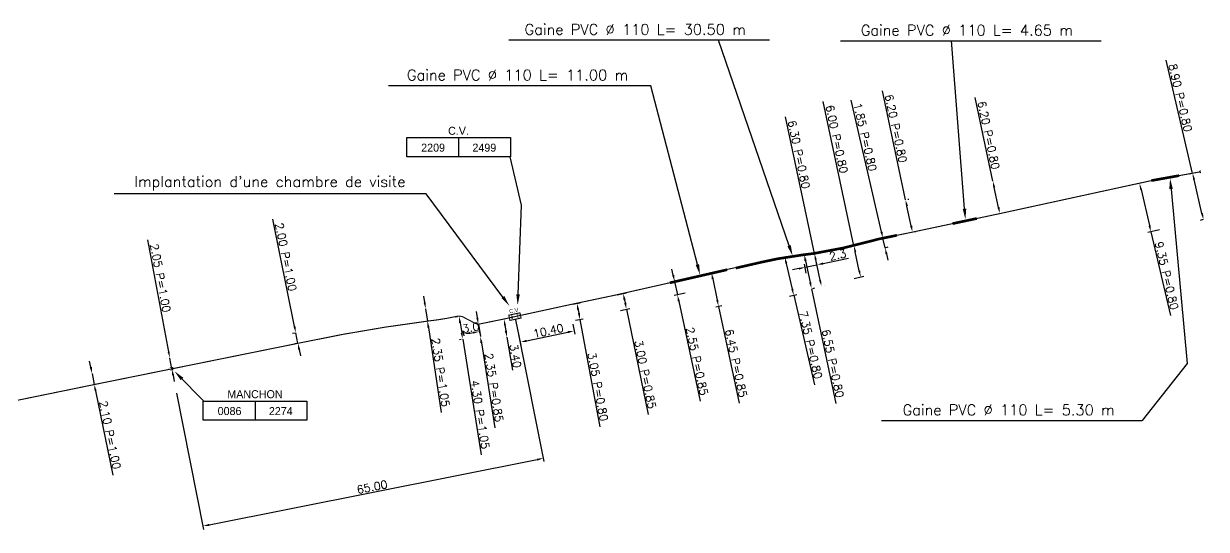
# Model space of a CAD drawing. Header units: millimetres. Extents: x 137998 to 139001, y 123989 to 124496.
# Drawn here: x 138779.3 to 139001, y 124120.3 to 124215.1 of the extents above; entities that cross this region are included whole.
import ezdxf
from ezdxf.enums import TextEntityAlignment as Align

# ---------------------------------------------------------------- set-up
doc = ezdxf.new("R2010")
doc.units = ezdxf.units.MM
doc.header["$MEASUREMENT"] = 0
doc.layers.get('0').update_dxf_attribs({"linetype": 'CONTINUOUS'})
doc.layers.get('DEFPOINTS').update_dxf_attribs({"linetype": 'CONTINUOUS'})
doc.layers.add('O_100', color=6, linetype='CONTINUOUS')
doc.styles.get("Standard").update_dxf_attribs({"font": 'ROMANS.SHX'})
doc.styles.add('TXT', font='txt')
doc.dimstyles.get("Standard").update_dxf_attribs({"dimtxt": 1.5, "dimasz": 1.2, "dimexe": 0.625, "dimexo": 0.625, "dimgap": 0.25, "dimtad": 1, "dimdec": 1, "dimzin": 0, "dimdsep": 46, "dimtxsty": 'Standard', "dimcen": -0.5, "dimdle": 1, "dimadec": 0, "dimazin": 0, "dimtfac": 0.5, "dimtdec": 1, "dimtmove": 0, "dimatfit": 3, "dimfxl": 1, "dimtolj": 1, "dimtzin": 0, "dimarcsym": 0})

# ---------------------------------------------------------------- blocks, each defined once
blk = doc.blocks.new('*D34')
at = {"layer": 'DEFPOINTS', "color": 0, "linetype": 'Continuous'}
for p in [(138998.47, 124187.04), (138999.01, 124187.16), (139001.05, 124178.5)]:
    blk.add_point(p, dxfattribs=at)
at = {"layer": 'O_100', "color": 0, "linetype": 'Continuous', "lineweight": -2}
for p, q in [((138998.47, 124187.04), (138993.49, 124208.26)), ((138998.41, 124187.02), (138997.87, 124186.9)), ((139000.23, 124179.54), (138998.75, 124185.87)), ((139000.44, 124178.36), (138999.9, 124178.23))]:
    blk.add_line(p, q, dxfattribs=at)
at = {"layer": 'O_100', "color": 0, "linetype": 'Continuous'}
for points in [[(138998.94, 124185.92), (138998.55, 124185.82), (138998.47, 124187.04)], [(139000.43, 124179.59), (139000.04, 124179.5), (139000.51, 124178.37)]]:
    blk.add_solid(points, dxfattribs=at)
at = {"layer": 'O_100', "color": 0, "linetype": 'Continuous', "insert": (138996.17, 124201.22), "char_height": 1.5, "attachment_point": 5, "rotation": 283.2057}
blk.add_mtext('\\A1;8.90 P=0.80', dxfattribs=at)
blk = doc.blocks.new('*D33')
at = {"layer": 'DEFPOINTS', "color": 0, "linetype": 'Continuous'}
for p in [(138990.74, 124185.68), (138988.53, 124185.16), (138992.88, 124176.58)]:
    blk.add_point(p, dxfattribs=at)
at = {"layer": 'O_100', "color": 0, "linetype": 'Continuous', "lineweight": -2}
for p, q in [((138990.13, 124185.54), (138987.92, 124185.02)), ((138988.8, 124183.99), (138990.39, 124177.23)), ((138992.27, 124176.44), (138990.05, 124175.92)), ((138990.66, 124176.06), (138994.35, 124160.36))]:
    blk.add_line(p, q, dxfattribs=at)
at = {"layer": 'O_100', "color": 0, "linetype": 'Continuous'}
for points in [[(138988.99, 124184.04), (138988.61, 124183.95), (138988.53, 124185.16)], [(138990.58, 124177.27), (138990.19, 124177.18), (138990.66, 124176.06)]]:
    blk.add_solid(points, dxfattribs=at)
at = {"layer": 'O_100', "color": 0, "linetype": 'Continuous', "insert": (138993.61, 124167.85), "char_height": 1.5, "attachment_point": 5, "rotation": 283.2057}
blk.add_mtext('\\A1;9.35 P=0.80', dxfattribs=at)
blk = doc.blocks.new('*D32')
at = {"layer": 'DEFPOINTS', "color": 0, "linetype": 'Continuous'}
for p in [(138961.04, 124185.56), (138961.04, 124185.56), (138962.33, 124179.49)]:
    blk.add_point(p, dxfattribs=at)
at = {"layer": 'O_100', "color": 0, "linetype": 'Continuous', "lineweight": -2}
for p, q in [((138961.04, 124185.56), (138957.7, 124201.26)), ((138961.65, 124185.69), (138961.65, 124185.69)), ((138962.08, 124180.66), (138961.29, 124184.38)), ((138962.94, 124179.62), (138962.94, 124179.62))]:
    blk.add_line(p, q, dxfattribs=at)
at = {"layer": 'O_100', "color": 0, "linetype": 'Continuous'}
for points in [[(138961.48, 124184.42), (138961.09, 124184.34), (138961.04, 124185.56)], [(138962.27, 124180.71), (138961.88, 124180.62), (138962.33, 124179.49)]]:
    blk.add_solid(points, dxfattribs=at)
at = {"layer": 'O_100', "color": 0, "linetype": 'Continuous', "insert": (138960.23, 124194.2), "char_height": 1.5, "attachment_point": 5, "rotation": 281.9877}
blk.add_mtext('\\A1;6.20 P=0.80', dxfattribs=at)
blk = doc.blocks.new('*D31')
at = {"layer": 'DEFPOINTS', "color": 0, "linetype": 'Continuous'}
for p in [(138944.47, 124182.04), (138945.75, 124175.98), (138945.96, 124176.02)]:
    blk.add_point(p, dxfattribs=at)
at = {"layer": 'O_100', "color": 0, "linetype": 'Continuous', "lineweight": -2}
for p, q in [((138944.67, 124182.08), (138940.33, 124202.51)), ((138945.71, 124177.19), (138944.92, 124180.91)), ((138945.08, 124182.17), (138945.28, 124182.21)), ((138946.37, 124176.11), (138946.57, 124176.15))]:
    blk.add_line(p, q, dxfattribs=at)
at = {"layer": 'O_100', "color": 0, "linetype": 'Continuous'}
for points in [[(138945.11, 124180.95), (138944.72, 124180.87), (138944.67, 124182.08)], [(138945.9, 124177.24), (138945.51, 124177.15), (138945.96, 124176.02)]]:
    blk.add_solid(points, dxfattribs=at)
at = {"layer": 'O_100', "color": 0, "linetype": 'Continuous', "insert": (138942.85, 124195.45), "char_height": 1.5, "attachment_point": 5, "rotation": 281.9877}
blk.add_mtext('\\A1;6.20 P=0.80', dxfattribs=at)
blk = doc.blocks.new('*D30')
at = {"layer": 'DEFPOINTS', "color": 0, "linetype": 'Continuous'}
for p in [(138939.77, 124174.76), (138940.4, 124174.9), (138940.19, 124172.95)]:
    blk.add_point(p, dxfattribs=at)
at = {"layer": 'O_100', "color": 0, "linetype": 'Continuous', "lineweight": -2}
for p, q in [((138940.13, 124176.07), (138934.46, 124200.79)), ((138940.38, 124174.9), (138941.01, 124175.04)), ((138940.81, 124173.1), (138940.4, 124174.9)), ((138940.8, 124173.09), (138941.42, 124173.24)), ((138941.08, 124171.93), (138941.35, 124170.76))]:
    blk.add_line(p, q, dxfattribs=at)
at = {"layer": 'O_100', "color": 0, "linetype": 'Continuous'}
for points in [[(138940.33, 124176.11), (138939.94, 124176.02), (138940.4, 124174.9)], [(138941.28, 124171.97), (138940.89, 124171.88), (138940.81, 124173.1)]]:
    blk.add_solid(points, dxfattribs=at)
at = {"layer": 'O_100', "color": 0, "linetype": 'Continuous', "insert": (138937.08, 124193.84), "char_height": 1.5, "attachment_point": 5, "rotation": 282.9172}
blk.add_mtext('\\A1;1.85 P=0.80', dxfattribs=at)
blk = doc.blocks.new('*D29')
at = {"layer": 'DEFPOINTS', "color": 0, "linetype": 'Continuous'}
for p in [(138933.14, 124173.08), (138934.99, 124173.47), (138934.39, 124167.21)]:
    blk.add_point(p, dxfattribs=at)
at = {"layer": 'O_100', "color": 0, "linetype": 'Continuous', "lineweight": -2}
for p, q in [((138934.99, 124173.47), (138929.24, 124200.52)), ((138933.75, 124173.21), (138935.6, 124173.6)), ((138935.98, 124168.78), (138935.23, 124172.3)), ((138935, 124167.34), (138936.84, 124167.73))]:
    blk.add_line(p, q, dxfattribs=at)
at = {"layer": 'O_100', "color": 0, "linetype": 'Continuous'}
for points in [[(138935.43, 124172.34), (138935.04, 124172.26), (138934.99, 124173.47)], [(138936.18, 124168.82), (138935.79, 124168.73), (138936.23, 124167.6)]]:
    blk.add_solid(points, dxfattribs=at)
at = {"layer": 'O_100', "color": 0, "linetype": 'Continuous', "insert": (138931.76, 124193.46), "char_height": 1.5, "attachment_point": 5, "rotation": 282.0032}
blk.add_mtext('\\A1;6.00 P=0.80', dxfattribs=at)
blk = doc.blocks.new('*D28')
at = {"layer": 'DEFPOINTS', "color": 0, "linetype": 'Continuous'}
for p in [(138928.02, 124169.88), (138926.18, 124167.73), (138928.38, 124168.19)]:
    blk.add_point(p, dxfattribs=at)
at = {"layer": 'O_100', "color": 0, "linetype": 'Continuous', "lineweight": -2}
for p, q in [((138926.05, 124168.34), (138925.69, 124170.03)), ((138925.82, 124169.42), (138928.02, 124169.88)), ((138928.25, 124168.8), (138927.89, 124170.49)), ((138929.2, 124170.13), (138933.93, 124171.14)), ((138924.65, 124169.17), (138923.47, 124168.92))]:
    blk.add_line(p, q, dxfattribs=at)
at = {"layer": 'O_100', "color": 0, "linetype": 'Continuous'}
for points in [[(138929.16, 124170.33), (138929.24, 124169.94), (138928.02, 124169.88)], [(138924.61, 124169.36), (138924.69, 124168.97), (138925.82, 124169.42)]]:
    blk.add_solid(points, dxfattribs=at)
at = {"layer": 'O_100', "color": 0, "linetype": 'Continuous', "insert": (138931.94, 124171.74), "char_height": 1.5, "attachment_point": 5, "rotation": 11.9788}
blk.add_mtext('\\A1;2.3', dxfattribs=at)
blk = doc.blocks.new('*D27')
at = {"layer": 'DEFPOINTS', "color": 0, "linetype": 'Continuous'}
for p in [(138927.57, 124172.03), (138927.57, 124172.03), (138928.87, 124165.87)]:
    blk.add_point(p, dxfattribs=at)
at = {"layer": 'O_100', "color": 0, "linetype": 'Continuous', "lineweight": -2}
for p, q in [((138927.57, 124172.03), (138922.14, 124197.63)), ((138928.18, 124172.16), (138928.18, 124172.16)), ((138928.63, 124167.04), (138927.82, 124170.86)), ((138929.49, 124166), (138929.49, 124166))]:
    blk.add_line(p, q, dxfattribs=at)
at = {"layer": 'O_100', "color": 0, "linetype": 'Continuous'}
for points in [[(138928.01, 124170.9), (138927.62, 124170.82), (138927.57, 124172.03)], [(138928.82, 124167.08), (138928.43, 124167), (138928.88, 124165.87)]]:
    blk.add_solid(points, dxfattribs=at)
at = {"layer": 'O_100', "color": 0, "linetype": 'Continuous', "insert": (138924.66, 124190.57), "char_height": 1.5, "attachment_point": 5, "rotation": 281.9788}
blk.add_mtext('\\A1;6.30 P=0.80', dxfattribs=at)
blk = doc.blocks.new('*D26')
at = {"layer": 'DEFPOINTS', "color": 0, "linetype": 'Continuous'}
for p in [(138925.33, 124171.74), (138925.66, 124171.81), (138926.69, 124165.34)]:
    blk.add_point(p, dxfattribs=at)
at = {"layer": 'O_100', "color": 0, "linetype": 'Continuous', "lineweight": -2}
for p, q in [((138925.94, 124171.87), (138926.27, 124171.94)), ((138925.91, 124170.64), (138926.77, 124166.58)), ((138927.02, 124165.41), (138931.58, 124143.91)), ((138927.3, 124165.47), (138927.63, 124165.54))]:
    blk.add_line(p, q, dxfattribs=at)
at = {"layer": 'O_100', "color": 0, "linetype": 'Continuous'}
for points in [[(138926.11, 124170.68), (138925.71, 124170.6), (138925.66, 124171.81)], [(138926.97, 124166.62), (138926.58, 124166.54), (138927.02, 124165.41)]]:
    blk.add_solid(points, dxfattribs=at)
at = {"layer": 'O_100', "color": 0, "linetype": 'Continuous', "insert": (138931.02, 124151.38), "char_height": 1.5, "attachment_point": 5, "rotation": 281.9788}
blk.add_mtext('\\A1;6.55 P=0.80', dxfattribs=at)
blk = doc.blocks.new('*D25')
at = {"layer": 'DEFPOINTS', "color": 0, "linetype": 'Continuous'}
for p in [(138920.64, 124171.01), (138922.03, 124171.33), (138922.3, 124163.85)]:
    blk.add_point(p, dxfattribs=at)
at = {"layer": 'O_100', "color": 0, "linetype": 'Continuous', "lineweight": -2}
for p, q in [((138921.25, 124171.15), (138922.64, 124171.47)), ((138922.3, 124170.16), (138923.41, 124165.34)), ((138922.91, 124163.99), (138924.29, 124164.31)), ((138923.68, 124164.17), (138927.57, 124147.37))]:
    blk.add_line(p, q, dxfattribs=at)
at = {"layer": 'O_100', "color": 0, "linetype": 'Continuous'}
for points in [[(138922.49, 124170.21), (138922.1, 124170.12), (138922.03, 124171.33)], [(138923.61, 124165.39), (138923.22, 124165.3), (138923.68, 124164.17)]]:
    blk.add_solid(points, dxfattribs=at)
at = {"layer": 'O_100', "color": 0, "linetype": 'Continuous', "insert": (138926.86, 124154.87), "char_height": 1.5, "attachment_point": 5, "rotation": 283.0147}
blk.add_mtext('\\A1;7.35 P=0.80', dxfattribs=at)
blk = doc.blocks.new('*D24')
at = {"layer": 'DEFPOINTS', "color": 0, "linetype": 'Continuous'}
for p in [(138907.13, 124168.17), (138908.26, 124168.41), (138908.47, 124161.86)]:
    blk.add_point(p, dxfattribs=at)
at = {"layer": 'O_100', "color": 0, "linetype": 'Continuous', "lineweight": -2}
for p, q in [((138907.74, 124168.3), (138908.88, 124168.54)), ((138908.51, 124167.24), (138909.35, 124163.27)), ((138909.08, 124161.99), (138910.21, 124162.23)), ((138909.6, 124162.1), (138913.44, 124143.96))]:
    blk.add_line(p, q, dxfattribs=at)
at = {"layer": 'O_100', "color": 0, "linetype": 'Continuous'}
for points in [[(138908.71, 124167.28), (138908.32, 124167.19), (138908.26, 124168.41)], [(138909.55, 124163.31), (138909.16, 124163.23), (138909.6, 124162.1)]]:
    blk.add_solid(points, dxfattribs=at)
at = {"layer": 'O_100', "color": 0, "linetype": 'Continuous', "insert": (138912.88, 124151.44), "char_height": 1.5, "attachment_point": 5, "rotation": 281.9646}
blk.add_mtext('\\A1;6.45 P=0.85', dxfattribs=at)
blk = doc.blocks.new('*D23')
at = {"layer": 'DEFPOINTS', "color": 0, "linetype": 'Continuous'}
for p in [(138901.36, 124166.75), (138903.39, 124167.18), (138903.92, 124164.69)]:
    blk.add_point(p, dxfattribs=at)
at = {"layer": 'O_100', "color": 0, "linetype": 'Continuous', "lineweight": -2}
for p, q in [((138901.11, 124167.92), (138900.86, 124169.1)), ((138902.78, 124167.05), (138900.75, 124166.62)), ((138901.36, 124166.75), (138901.89, 124164.26)), ((138903.31, 124164.56), (138901.28, 124164.13)), ((138902.14, 124163.08), (138906.12, 124144.3))]:
    blk.add_line(p, q, dxfattribs=at)
at = {"layer": 'O_100', "color": 0, "linetype": 'Continuous'}
for points in [[(138901.3, 124167.97), (138900.91, 124167.88), (138901.36, 124166.75)], [(138902.33, 124163.12), (138901.94, 124163.04), (138901.89, 124164.26)]]:
    blk.add_solid(points, dxfattribs=at)
at = {"layer": 'O_100', "color": 0, "linetype": 'Continuous', "insert": (138905.55, 124151.81), "char_height": 1.5, "attachment_point": 5, "rotation": 281.9788}
blk.add_mtext('\\A1;2.55 P=0.85', dxfattribs=at)
blk = doc.blocks.new('*D22')
at = {"layer": 'DEFPOINTS', "color": 0, "linetype": 'Continuous'}
for p in [(138890.01, 124164.16), (138891.73, 124164.51), (138890.61, 124161.22)]:
    blk.add_point(p, dxfattribs=at)
at = {"layer": 'O_100', "color": 0, "linetype": 'Continuous', "lineweight": -2}
for p, q in [((138890.62, 124164.28), (138892.35, 124164.64)), ((138891.97, 124163.33), (138892.09, 124162.75)), ((138891.22, 124161.34), (138892.95, 124161.7)), ((138892.33, 124161.57), (138896.37, 124141.8))]:
    blk.add_line(p, q, dxfattribs=at)
at = {"layer": 'O_100', "color": 0, "linetype": 'Continuous'}
for points in [[(138892.17, 124163.37), (138891.78, 124163.29), (138891.73, 124164.51)], [(138892.29, 124162.79), (138891.9, 124162.71), (138892.33, 124161.57)]]:
    blk.add_solid(points, dxfattribs=at)
at = {"layer": 'O_100', "color": 0, "linetype": 'Continuous', "insert": (138895.86, 124149.32), "char_height": 1.5, "attachment_point": 5, "rotation": 281.5469}
blk.add_mtext('\\A1;3.00 P=0.85', dxfattribs=at)
blk = doc.blocks.new('*D21')
at = {"layer": 'DEFPOINTS', "color": 0, "linetype": 'Continuous'}
for p in [(138871.99, 124157.45), (138807.85, 124146.45), (138876.74, 124133.59)]:
    blk.add_point(p, dxfattribs=at)
at = {"layer": 'O_100', "color": 0, "linetype": 'Continuous', "lineweight": -2}
for p, q in [((138872.11, 124156.83), (138876.86, 124132.98)), ((138807.98, 124145.84), (138813.06, 124120.28)), ((138814.12, 124121.12), (138875.56, 124133.35))]:
    blk.add_line(p, q, dxfattribs=at)
at = {"layer": 'O_100', "color": 0, "linetype": 'Continuous'}
for points in [[(138875.52, 124133.55), (138875.6, 124133.16), (138876.74, 124133.59)], [(138814.08, 124121.32), (138814.16, 124120.93), (138812.94, 124120.89)]]:
    blk.add_solid(points, dxfattribs=at)
at = {"layer": 'O_100', "color": 0, "linetype": 'Continuous', "insert": (138844.65, 124128.22), "char_height": 1.5, "attachment_point": 5, "rotation": 11.2577}
blk.add_mtext('\\A1;65.00', dxfattribs=at)
blk = doc.blocks.new('*D20')
at = {"layer": 'DEFPOINTS', "color": 0, "linetype": 'Continuous'}
for p in [(138871.42, 124160.17), (138882.14, 124159.38), (138882.54, 124157.51)]:
    blk.add_point(p, dxfattribs=at)
at = {"layer": 'O_100', "color": 0, "linetype": 'Continuous', "lineweight": -2}
for p, q in [((138871.55, 124159.56), (138872.56, 124154.77)), ((138882.27, 124158.77), (138882.66, 124156.9)), ((138873.6, 124155.63), (138881.36, 124157.26))]:
    blk.add_line(p, q, dxfattribs=at)
at = {"layer": 'O_100', "color": 0, "linetype": 'Continuous'}
for points in [[(138881.32, 124157.46), (138881.4, 124157.07), (138882.54, 124157.51)], [(138873.56, 124155.82), (138873.64, 124155.43), (138872.43, 124155.38)]]:
    blk.add_solid(points, dxfattribs=at)
at = {"layer": 'O_100', "color": 0, "linetype": 'Continuous', "insert": (138877.68, 124157.51), "char_height": 1.5, "attachment_point": 5, "rotation": 11.9069}
blk.add_mtext('\\A1;10.40', dxfattribs=at)
blk = doc.blocks.new('*D19')
at = {"layer": 'DEFPOINTS', "color": 0, "linetype": 'Continuous'}
for p in [(138881.58, 124162.38), (138883.05, 124162.65), (138882.14, 124159.38)]:
    blk.add_point(p, dxfattribs=at)
at = {"layer": 'O_100', "color": 0, "linetype": 'Continuous', "lineweight": -2}
for p, q in [((138882.2, 124162.5), (138883.67, 124162.77)), ((138883.27, 124161.47), (138883.39, 124160.84)), ((138882.76, 124159.5), (138884.23, 124159.77)), ((138883.61, 124159.66), (138887.36, 124139.48))]:
    blk.add_line(p, q, dxfattribs=at)
at = {"layer": 'O_100', "color": 0, "linetype": 'Continuous'}
for points in [[(138883.47, 124161.51), (138883.08, 124161.44), (138883.05, 124162.65)], [(138883.59, 124160.87), (138883.2, 124160.8), (138883.61, 124159.66)]]:
    blk.add_solid(points, dxfattribs=at)
at = {"layer": 'O_100', "color": 0, "linetype": 'Continuous', "insert": (138886.98, 124147), "char_height": 1.5, "attachment_point": 5, "rotation": 280.5145}
blk.add_mtext('\\A1;3.05 P=0.80', dxfattribs=at)
blk = doc.blocks.new('*D18')
at = {"layer": 'DEFPOINTS', "color": 0, "linetype": 'Continuous'}
for p in [(138869.36, 124159.72), (138869.92, 124156.31), (138869.92, 124156.31)]:
    blk.add_point(p, dxfattribs=at)
at = {"layer": 'O_100', "color": 0, "linetype": 'Continuous', "lineweight": -2}
for p, q in [((138868.74, 124159.62), (138868.74, 124159.62)), ((138869.55, 124158.54), (138869.72, 124157.5)), ((138869.3, 124156.21), (138869.3, 124156.21)), ((138869.92, 124156.31), (138870.94, 124150.12))]:
    blk.add_line(p, q, dxfattribs=at)
at = {"layer": 'O_100', "color": 0, "linetype": 'Continuous'}
for points in [[(138869.75, 124158.57), (138869.35, 124158.51), (138869.36, 124159.72)], [(138869.92, 124157.53), (138869.52, 124157.46), (138869.92, 124156.31)]]:
    blk.add_solid(points, dxfattribs=at)
at = {"layer": 'O_100', "color": 0, "linetype": 'Continuous', "insert": (138871.51, 124152.79), "char_height": 1.5, "attachment_point": 5, "rotation": 279.3512}
blk.add_mtext('\\A1;3.40', dxfattribs=at)
blk = doc.blocks.new('*D17')
at = {"layer": 'DEFPOINTS', "color": 0, "linetype": 'Continuous'}
for p in [(138864.79, 124157.37), (138864.94, 124156.45), (138861.98, 124155.98)]:
    blk.add_point(p, dxfattribs=at)
at = {"layer": 'O_100', "color": 0, "linetype": 'Continuous', "lineweight": -2}
for p, q in [((138861.88, 124156.59), (138861.73, 124157.52)), ((138863.02, 124157.09), (138863.61, 124157.18)), ((138864.84, 124157.07), (138864.69, 124157.99))]:
    blk.add_line(p, q, dxfattribs=at)
at = {"layer": 'O_100', "color": 0, "linetype": 'Continuous'}
for points in [[(138862.98, 124157.29), (138863.05, 124156.89), (138861.83, 124156.9)], [(138863.58, 124157.38), (138863.64, 124156.99), (138864.79, 124157.37)]]:
    blk.add_solid(points, dxfattribs=at)
at = {"layer": 'O_100', "color": 0, "linetype": 'Continuous', "insert": (138863.15, 124158.12), "char_height": 1.5, "attachment_point": 5, "rotation": 9.0529}
blk.add_mtext('\\A1;3.0', dxfattribs=at)
blk = doc.blocks.new('*D16')
at = {"layer": 'DEFPOINTS', "color": 0, "linetype": 'Continuous'}
for p in [(138864.57, 124158.77), (138864.94, 124156.45), (138864.94, 124156.45)]:
    blk.add_point(p, dxfattribs=at)
at = {"layer": 'O_100', "color": 0, "linetype": 'Continuous', "lineweight": -2}
for p, q in [((138864.38, 124159.96), (138864.19, 124161.14)), ((138864.57, 124158.77), (138864.94, 124156.45)), ((138865.13, 124155.26), (138867.67, 124139.34))]:
    blk.add_line(p, q, dxfattribs=at)
at = {"layer": 'O_100', "color": 0, "linetype": 'Continuous'}
for points in [[(138864.58, 124159.99), (138864.18, 124159.92), (138864.57, 124158.77)], [(138865.33, 124155.3), (138864.93, 124155.23), (138864.94, 124156.45)]]:
    blk.add_solid(points, dxfattribs=at)
at = {"layer": 'O_100', "color": 0, "linetype": 'Continuous', "insert": (138867.48, 124146.87), "char_height": 1.5, "attachment_point": 5, "rotation": 279.0529}
blk.add_mtext('\\A1;2.35 P=0.85', dxfattribs=at)
blk = doc.blocks.new('*D15')
at = {"layer": 'DEFPOINTS', "color": 0, "linetype": 'Continuous'}
for p in [(138860.96, 124160.17), (138861.3, 124160.22), (138861.98, 124155.98)]:
    blk.add_point(p, dxfattribs=at)
at = {"layer": 'O_100', "color": 0, "linetype": 'Continuous', "lineweight": -2}
for p, q in [((138860.68, 124160.13), (138860.34, 124160.07)), ((138861.15, 124158.98), (138861.45, 124157.11)), ((138861.36, 124155.88), (138861.02, 124155.82)), ((138861.64, 124155.92), (138865.09, 124134.27))]:
    blk.add_line(p, q, dxfattribs=at)
at = {"layer": 'O_100', "color": 0, "linetype": 'Continuous'}
for points in [[(138861.35, 124159.02), (138860.95, 124158.95), (138860.96, 124160.17)], [(138861.64, 124157.14), (138861.25, 124157.08), (138861.64, 124155.92)]]:
    blk.add_solid(points, dxfattribs=at)
at = {"layer": 'O_100', "color": 0, "linetype": 'Continuous', "insert": (138864.9, 124141.8), "char_height": 1.5, "attachment_point": 5, "rotation": 279.0529}
blk.add_mtext('\\A1;4.30 P=1.05', dxfattribs=at)
blk = doc.blocks.new('*D14')
at = {"layer": 'DEFPOINTS', "color": 0, "linetype": 'Continuous'}
for p in [(138854.68, 124161.65), (138855.03, 124159.33), (138855.03, 124159.33)]:
    blk.add_point(p, dxfattribs=at)
at = {"layer": 'O_100', "color": 0, "linetype": 'Continuous', "lineweight": -2}
for p, q in [((138854.5, 124162.84), (138854.32, 124164.03)), ((138854.68, 124161.65), (138855.03, 124159.33)), ((138855.21, 124158.14), (138857.61, 124142.19))]:
    blk.add_line(p, q, dxfattribs=at)
at = {"layer": 'O_100', "color": 0, "linetype": 'Continuous'}
for points in [[(138854.7, 124162.87), (138854.3, 124162.81), (138854.68, 124161.65)], [(138855.41, 124158.17), (138855.01, 124158.11), (138855.03, 124159.33)]]:
    blk.add_solid(points, dxfattribs=at)
at = {"layer": 'O_100', "color": 0, "linetype": 'Continuous', "insert": (138857.49, 124149.72), "char_height": 1.5, "attachment_point": 5, "rotation": 278.5698}
blk.add_mtext('\\A1;2.35 P=1.05', dxfattribs=at)
blk = doc.blocks.new('*D13')
at = {"layer": 'DEFPOINTS', "color": 0, "linetype": 'Continuous'}
for p in [(138830.84, 124157.23), (138830.74, 124155.16), (138831.24, 124155.27)]:
    blk.add_point(p, dxfattribs=at)
at = {"layer": 'O_100', "color": 0, "linetype": 'Continuous', "lineweight": -2}
for p, q in [((138830.11, 124158.3), (138826.01, 124178.46)), ((138830.23, 124157.1), (138829.73, 124157)), ((138830.74, 124155.16), (138830.34, 124157.12)), ((138830.63, 124155.14), (138830.13, 124155.04)), ((138830.98, 124153.99), (138831.22, 124152.81))]:
    blk.add_line(p, q, dxfattribs=at)
at = {"layer": 'O_100', "color": 0, "linetype": 'Continuous'}
for points in [[(138830.3, 124158.34), (138829.91, 124158.26), (138830.34, 124157.12)], [(138831.18, 124154.03), (138830.78, 124153.95), (138830.74, 124155.16)]]:
    blk.add_solid(points, dxfattribs=at)
at = {"layer": 'O_100', "color": 0, "linetype": 'Continuous', "insert": (138828.48, 124171.35), "char_height": 1.5, "attachment_point": 5, "rotation": 281.4679}
blk.add_mtext('\\A1;2.00 P=1.00', dxfattribs=at)
blk = doc.blocks.new('*D12')
at = {"layer": 'DEFPOINTS', "color": 0, "linetype": 'Continuous'}
for p in [(138806.75, 124152.41), (138807.1, 124150.38), (138807.12, 124150.38)]:
    blk.add_point(p, dxfattribs=at)
at = {"layer": 'O_100', "color": 0, "linetype": 'Continuous', "lineweight": -2}
for p, q in [((138806.51, 124153.59), (138802.62, 124174.57)), ((138806.13, 124152.3), (138806.11, 124152.29)), ((138807.1, 124150.38), (138806.73, 124152.41)), ((138806.51, 124150.27), (138806.49, 124150.26)), ((138807.32, 124149.2), (138807.54, 124148.02))]:
    blk.add_line(p, q, dxfattribs=at)
at = {"layer": 'O_100', "color": 0, "linetype": 'Continuous'}
for points in [[(138806.71, 124153.62), (138806.31, 124153.55), (138806.73, 124152.41)], [(138807.52, 124149.24), (138807.13, 124149.16), (138807.1, 124150.38)]]:
    blk.add_solid(points, dxfattribs=at)
at = {"layer": 'O_100', "color": 0, "linetype": 'Continuous', "insert": (138804.96, 124167.41), "char_height": 1.5, "attachment_point": 5, "rotation": 280.5145}
blk.add_mtext('\\A1;2.05 P=1.00', dxfattribs=at)
blk = doc.blocks.new('*D11')
at = {"layer": 'DEFPOINTS', "color": 0, "linetype": 'Continuous'}
for p in [(138792.15, 124149.49), (138792.57, 124147.43), (138792.57, 124147.43)]:
    blk.add_point(p, dxfattribs=at)
at = {"layer": 'O_100', "color": 0, "linetype": 'Continuous', "lineweight": -2}
for p, q in [((138791.91, 124150.67), (138791.67, 124151.84)), ((138792.15, 124149.49), (138792.57, 124147.43)), ((138792.81, 124146.26), (138796.01, 124130.45))]:
    blk.add_line(p, q, dxfattribs=at)
at = {"layer": 'O_100', "color": 0, "linetype": 'Continuous'}
for points in [[(138792.11, 124150.71), (138791.71, 124150.63), (138792.15, 124149.49)], [(138793, 124146.3), (138792.61, 124146.22), (138792.57, 124147.43)]]:
    blk.add_solid(points, dxfattribs=at)
at = {"layer": 'O_100', "color": 0, "linetype": 'Continuous', "insert": (138795.51, 124137.97), "char_height": 1.5, "attachment_point": 5, "rotation": 281.4679}
blk.add_mtext('\\A1;2.10 P=1.00', dxfattribs=at)
blk = doc.blocks.new('MES_MAN')
at = {"linetype": 'Continuous', "flags": 128}
blk.add_lwpolyline([(0, 0), (-4.85, 0), (-4.85, 1.79), (0, 1.79), (4.85, 1.79), (4.85, 0)], close=True, dxfattribs=at)
blk.add_lwpolyline([(0, 1.79), (0, 0)], dxfattribs=at)
at = {"linetype": 'Continuous', "style": 'TXT'}
blk.add_text('MANCHON', height=0.75, dxfattribs=at).set_placement((-0.01, 2.43), align=Align.MIDDLE)
for tag, p in [('M1', (-2.39, 0.85)), ('M2', (2.41, 0.85))]:
    blk.add_attdef(tag, text='', height=0.75, dxfattribs=at).set_placement(p, align=Align.MIDDLE)
blk = doc.blocks.new('MANCHON')
at = {"linetype": 'ByBlock', "const_width": 0.1, "flags": 128}
for points in [[(-0.38, 0.25), (-0.13, 0.25), (-0.13, -0.25), (-0.38, -0.25)], [(0.36, 0.25), (0.11, 0.25), (0.11, -0.25), (0.36, -0.25)]]:
    blk.add_lwpolyline(points, dxfattribs=at)
at = {"linetype": 'ByBlock'}
blk.add_point((0, 0), dxfattribs=at)
blk = doc.blocks.new('MES_CV')
at = {"linetype": 'Continuous', "flags": 128}
blk.add_lwpolyline([(0, 0), (-4.85, 0), (-4.85, 1.79), (0, 1.79), (4.85, 1.79), (4.85, 0)], close=True, dxfattribs=at)
at = {"linetype": 'ByBlock', "flags": 128}
blk.add_lwpolyline([(0, 1.79), (0, 0)], dxfattribs=at)
at = {"style": 'TXT'}
blk.add_text('C.V.', height=0.75, dxfattribs=at).set_placement((-0.01, 2.43), align=Align.MIDDLE)
for tag, p in [('M1', (-2.39, 0.85)), ('M2', (2.41, 0.85))]:
    blk.add_attdef(tag, text='', height=0.75, dxfattribs=at).set_placement(p, align=Align.MIDDLE)
blk = doc.blocks.new('CV')
at = {"const_width": 0.2, "flags": 128}
blk.add_lwpolyline([(-1.07, 0.5), (1.07, 0.5), (1.07, -0.5), (-1.07, -0.5)], close=True, dxfattribs=at)
at = {"linetype": 'ByBlock', "const_width": 0.1, "flags": 128}
for points in [[(-0.72, 0.25), (-0.47, 0.25), (-0.47, -0.25), (-0.72, -0.25)], [(0.72, 0.25), (0.47, 0.25), (0.47, -0.25), (0.72, -0.25)]]:
    blk.add_lwpolyline(points, dxfattribs=at)
at = {"style": 'TXT'}
blk.add_text('C.V', height=0.75, dxfattribs=at).set_placement((0.03, 1.17), align=Align.MIDDLE)

msp = doc.modelspace()

# ---------------------------------------------------------------- linework, layer by layer
at = {"layer": 'O_100', "linetype": 'Continuous'}
for p, q in [((138870.259, 124212.059), (138919.164, 124212.059)), ((138932.434, 124211.92), (138981.339, 124211.92)), ((138808.312, 124149.195), (138813.009, 124144.353)), ((138940.133, 124140.715), (138989.037, 124140.715))]:
    msp.add_line(p, q, dxfattribs=at)
at = {"layer": 'O_100'}
for p, q in [((138922.82, 124173.479), (138909.587, 124212.042)), ((138955.708, 124180.381), (138953.244, 124211.962)), ((138896.908, 124203.428), (138847.744, 124203.428)), ((138905.626, 124169.946), (138896.908, 124203.428)), ((138872.668, 124181.046), (138870.558, 124190.163)), ((138854.807, 124183.215), (138796.307, 124183.215)), ((138869.171, 124163.838), (138854.807, 124183.215)), ((138994.431, 124184.101), (138997.478, 124151.387)), ((138872.009, 124164.338), (138872.668, 124181.046)), ((138997.478, 124151.387), (138989.037, 124140.715))]:
    msp.add_line(p, q, dxfattribs=at)
at = {"layer": 'O_100', "linetype": 'Continuous', "flags": 128}
msp.add_lwpolyline([(139000, 124187.346, 0.2, 0.2, 0), (138999.014, 124187.165, 0.2, 0.2, 0), (138990.739, 124185.681, 0.2, 0.2, 0), (138962.327, 124179.491, 0.2, 0.2, 0), (138945.754, 124175.977, 0.2, 0.2, 0), (138939.774, 124174.756, 0.2, 0.2, 0), (138933.143, 124173.08, 0.2, 0.2, 0), (138927.567, 124172.031, 0.2, 0.2, 0), (138925.328, 124171.743, 0.2, 0.2, 0), (138920.642, 124171.013, 0.2, 0.2, 0), (138907.132, 124168.169, 0.2, 0.2, 0), (138903.393, 124167.182, 0.2, 0.2, 0), (138890.009, 124164.158, 0.2, 0.2, 0), (138881.584, 124162.382, 0.2, 0.2, 0), (138869.355, 124159.722, 0.2, 0.2, 0), (138864.939, 124158.817, 0.2, 0.2, -0.1312805), (138864.128, 124158.832, 0.2, 0.2, 0), (138861.812, 124160.047, 0.2, 0.2, 0.1884712), (138860.39, 124160.193, 0.2, 0.2, -0.0259305), (138855.03, 124159.329, 0.2, 0.2, 0.0207017), (138831.243, 124155.265, 0.2, 0.2, 0), (138792.567, 124147.435, 0.2, 0.2, 0), (138754.032, 124139.53, 0.2, 0.2, 0)], format="xyseb", dxfattribs=at)
at = {"layer": 'O_100', "linetype": 'Continuous', "const_width": 0.5, "flags": 128}
for points in [[(138999.79, 124187.307), (139000, 124187.35)], [(138990.739, 124185.681), (138995.956, 124186.616)], [(138953.487, 124177.617), (138958.036, 124178.581)], [(138943.04, 124175.423), (138939.774, 124174.756), (138933.143, 124173.08), (138927.567, 124172.031), (138925.328, 124171.743), (138920.642, 124171.013), (138917.717, 124170.397), (138912.844, 124169.278)], [(138900.472, 124166.514), (138911.195, 124168.967)]]:
    msp.add_lwpolyline(points, dxfattribs=at)
at = {"layer": 'O_100'}
for points in [[(138994.1, 124184.07), (138994.763, 124184.132), (138994.246, 124186.092)], [(138956.04, 124180.407), (138955.376, 124180.355), (138955.864, 124178.387)], [(138923.136, 124173.588), (138922.505, 124173.371), (138923.469, 124171.588)], [(138905.948, 124170.03), (138905.303, 124169.862), (138906.13, 124168.011)], [(138869.439, 124164.037), (138868.903, 124163.64), (138870.362, 124162.232)], [(138872.342, 124164.325), (138871.676, 124164.351), (138871.93, 124162.339)]]:
    msp.add_solid(points, dxfattribs=at)
at = {"layer": 'O_100', "linetype": 'Continuous'}
msp.add_solid([(138808.769, 124148.245), (138809.247, 124148.709), (138807.615, 124149.913)], dxfattribs=at)

# ---------------------------------------------------------------- block references
ref = msp.add_blockref('MES_CV', (138860.864, 124190.163), dxfattribs=dict(at, xscale=2, yscale=2, zscale=2))
ref.add_attrib('M1', '2209', dxfattribs={"layer": '0', "linetype": 'Continuous', "height": 1.5, "style": 'TXT'}).set_placement((138856.078, 124191.86), align=Align.MIDDLE)
ref.add_attrib('M2', '2499', dxfattribs={"layer": '0', "linetype": 'Continuous', "height": 1.5, "style": 'TXT'}).set_placement((138865.688, 124191.86), align=Align.MIDDLE)
for name, p, rotation in [('CV', (138871.418, 124160.172), 12.0255217154956), ('MANCHON', (138807.123, 124150.382), 10.6308524403379)]:
    msp.add_blockref(name, p, dxfattribs=dict(at, rotation=rotation))
at = {"layer": 'O_100', "linetype": 'Continuous', "xscale": 2, "yscale": 2, "zscale": 2}
msp.add_blockref('MES_MAN', (138822.703, 124140.767), dxfattribs=at).add_auto_attribs({'M1': '0086', 'M2': '2274'})

# ---------------------------------------------------------------- texts
at = {"layer": 'O_100', "linetype": 'Continuous'}
for s, p in [('Gaine PVC %%C 110 L= 30.50 m', (138893.983, 124214.069)), ('Gaine PVC %%C 110 L= 4.65 m', (138956.158, 124213.93)), ('Gaine PVC %%C 110 L= 11.00 m', (138871.919, 124205.529)), ("Implantation d'une chambre de visite", (138825.476, 124185.205)), ('Gaine PVC %%C 110 L= 5.30 m', (138963.996, 124142.725))]:
    msp.add_text(s, height=2, dxfattribs=at).set_placement(p, align=Align.MIDDLE)

# ---------------------------------------------------------------- dimensions: what is measured, and where the dimension line sits
for base, p1, p2, angle, text, picture, middle, dimtype in [((138998.474, 124187.038), (139001.047, 124178.5), (138999.014, 124187.165), 103.20569, '8.90 P=0.80', '*D34', (138995.2, 124200.991), 161), ((138940.399, 124174.9), (138940.188, 124172.953), (138939.774, 124174.756), 102.9172, '1.85 P=0.80', '*D30', (138936.106, 124193.62), 161), ((138945.958, 124176.02), (138944.466, 124182.042), (138945.754, 124175.977), 281.98766, '6.20 P=0.80', '*D31', (138941.875, 124195.247), 161), ((138934.985, 124173.471), (138934.391, 124167.211), (138933.143, 124173.08), 102.00322, '6.00 P=0.80', '*D29', (138930.78, 124193.25), 161), ((138927.569, 124172.031), (138928.875, 124165.868), (138927.567, 124172.031), 101.9788, '6.30 P=0.80', '*D27', (138923.679, 124190.366), 161), ((138988.526, 124185.162), (138992.875, 124176.578), (138990.739, 124185.681), 103.20569, '9.35 P=0.80', '*D33', (138992.641, 124167.624), 161), ((138830.741, 124155.164), (138830.845, 124157.225), (138831.243, 124155.265), 281.46793, '2.00 P=1.00', '*D13', (138827.499, 124171.149), 161), ((138807.105, 124150.378), (138806.747, 124152.41), (138807.123, 124150.382), 280.51449, '2.05 P=1.00', '*D12', (138803.977, 124167.23), 161), ((138925.661, 124171.814), (138926.688, 124165.336), (138925.328, 124171.743), 101.9788, '6.55 P=0.80', '*D26', (138930.04, 124151.173), 161), ((138922.028, 124171.333), (138922.297, 124163.852), (138920.642, 124171.013), 103.01473, '7.35 P=0.80', '*D25', (138925.885, 124154.646), 161), ((138901.358, 124166.75), (138903.922, 124164.688), (138903.393, 124167.182), 101.9788, '2.55 P=0.85', '*D23', (138904.572, 124151.602), 161), ((138908.264, 124168.409), (138908.469, 124161.859), (138907.132, 124168.169), 101.96459, '6.45 P=0.85', '*D24', (138911.904, 124151.229), 161), ((138891.734, 124164.511), (138890.609, 124161.219), (138890.009, 124164.158), 101.54692, '3.00 P=0.85', '*D22', (138894.879, 124149.117), 161), ((138883.055, 124162.655), (138882.141, 124159.383), (138881.584, 124162.382), 100.51449, '3.05 P=0.80', '*D19', (138885.994, 124146.819), 161), ((138860.959, 124160.17), (138861.977, 124155.978), (138861.301, 124160.224), 99.0529, '4.30 P=1.05', '*D15', (138863.912, 124141.639), 161), ((138882.535, 124157.51), (138871.417, 124160.171), (138882.141, 124159.383), 11.90689, '10.40', '*D20', (138877.884, 124156.529), 160)]:
    dim = msp.add_linear_dim(base=base, p1=p1, p2=p2, angle=angle, text=text, dimstyle='Standard', dxfattribs=at)
    dim.commit()
    dim.dimension.update_dxf_attribs({"geometry": picture, "text_midpoint": middle, "dimtype": dimtype})
for p1, p2, text, picture, middle in [((138962.327, 124179.491), (138961.039, 124185.556), '6.20 P=0.80', '*D32', (138960.225, 124194.204)), ((138854.679, 124161.653), (138855.03, 124159.329), '2.35 P=1.05', '*D14', (138857.488, 124149.724)), ((138864.57, 124158.771), (138864.94, 124156.45), '2.35 P=0.85', '*D16', (138867.48, 124146.866)), ((138869.355, 124159.722), (138869.916, 124156.313), '3.40', '*D18', (138871.51, 124152.789)), ((138792.149, 124149.493), (138792.567, 124147.435), '2.10 P=1.00', '*D11', (138795.508, 124137.966))]:
    dim = msp.add_aligned_dim(p1=p1, p2=p2, distance=0, text=text, dimstyle='Standard', dxfattribs=at)
    dim.commit()
    dim.dimension.update_dxf_attribs({"geometry": picture, "text_midpoint": middle})
for base, p1, p2, angle, picture, middle in [((138928.023, 124169.882), (138926.181, 124167.725), (138928.382, 124168.192), 11.9788, '*D28', (138932.153, 124170.758)), ((138864.793, 124157.373), (138861.977, 124155.978), (138864.94, 124156.45), 9.0529, '*D17', (138863.312, 124157.137))]:
    dim = msp.add_linear_dim(base=base, p1=p1, p2=p2, angle=angle, dimstyle='Standard', dxfattribs=at)
    dim.commit()
    dim.dimension.update_dxf_attribs({"geometry": picture, "text_midpoint": middle, "dimtype": 161})
dim = msp.add_linear_dim(base=(138876.74, 124133.589), p1=(138807.853, 124146.449), p2=(138871.991, 124157.447), angle=11.25772, text='65.00', dimstyle='Standard', dxfattribs=at)
dim.commit()
dim.dimension.update_dxf_attribs({"geometry": '*D21', "text_midpoint": (138844.645, 124128.22)})

doc.saveas('drawing.dxf')
